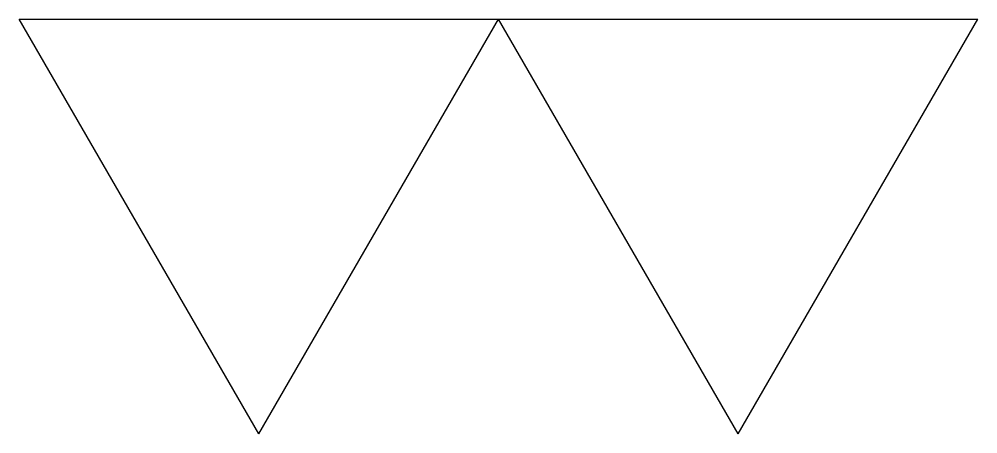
# Model space of a CAD drawing. Extents: x 113.5 to 136.6, y 102.8 to 112.8.
import ezdxf

# ---------------------------------------------------------------- set-up
doc = ezdxf.new("R2010")
doc.units = 0
doc.header["$MEASUREMENT"] = 0
doc.layers.add('DIM', color=2, linetype='CONTINUOUS')

msp = doc.modelspace()

# ---------------------------------------------------------------- linework, layer by layer
at = {"layer": 'DIM'}
for p, q in [((113.545, 112.78), (125.092, 112.78)), ((119.319, 102.78), (113.545, 112.78)), ((119.319, 102.78), (125.092, 112.78)), ((125.092, 112.78), (136.639, 112.78)), ((130.866, 102.78), (125.092, 112.78)), ((130.866, 102.78), (136.639, 112.78))]:
    msp.add_line(p, q, dxfattribs=at)

doc.saveas('drawing.dxf')
